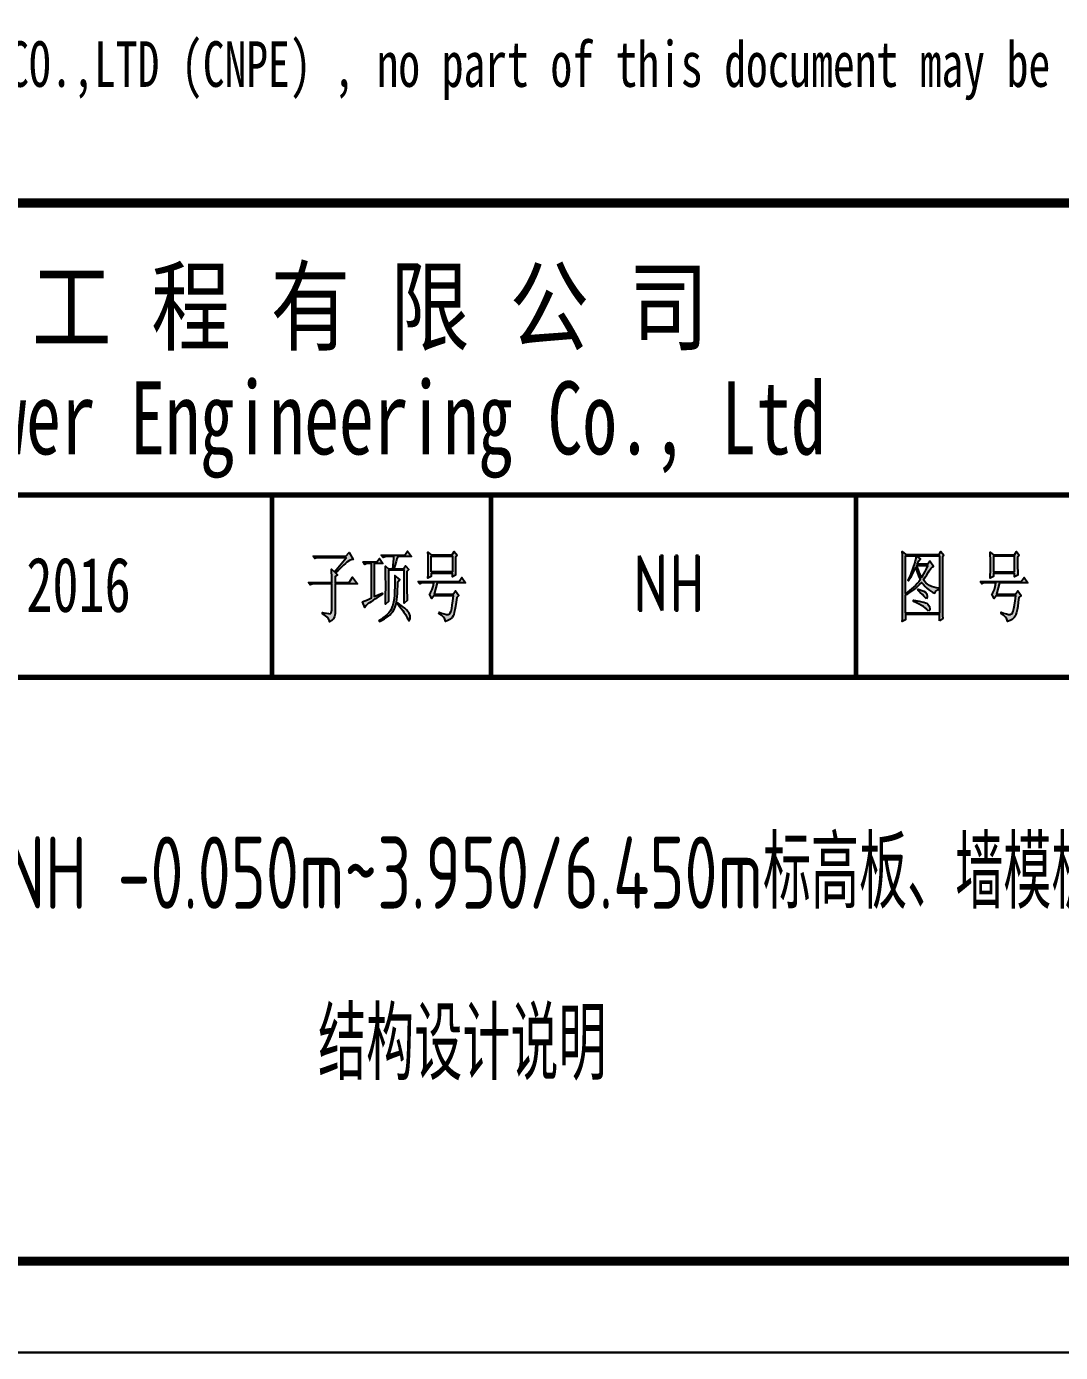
# Model space of a CAD drawing. Extents: x -383207 to 558143, y -95136 to 11777.
# Drawn here: x -377929 to -375097, y -63131 to -59498 of the extents above; entities that cross this region are included whole.
import ezdxf

# ---------------------------------------------------------------- set-up
doc = ezdxf.new("R2010")
doc.units = 0
doc.linetypes.add('CONTINOUS', pattern=[0])
doc.layers.get('0').update_dxf_attribs({"linetype": 'CONTINUOUS'})
for name, color, linetype in [('1', 7, 'CONTINUOUS'), ('TEXT', 4, 'CONTINUOUS'), ('TK', 4, 'CONTINUOUS'), ('图框', 4, 'CONTINOUS')]:
    doc.layers.add(name, color=color, linetype=linetype)
doc.styles.add('romand', font='romand.shx', dxfattribs={"width": 0.7, "height": 200, "bigfont": 'OCHINESE.shx'})
doc.styles.add('TSSD_Dimension', font='Tssdeng.shx', dxfattribs={"width": 0.7, "bigfont": 'tssdchn.shx'})
doc.styles.add('宋体', font='', dxfattribs={"width": 0.7})
doc.styles.get('宋体').set_extended_font_data('SimSun')

msp = doc.modelspace()

# ---------------------------------------------------------------- hatches: boundary and pattern name
at = {"layer": '1'}
h = msp.add_hatch(color=2, dxfattribs=at)
h.paths.add_polyline_path([(-377084.4, -61107), (-377084.4, -61024.9), (-377023.2, -61024.9), (-377036.7, -61006.6), (-377046, -61020.9), (-377084.4, -61020.9), (-377084.4, -61005), (-377078, -61000), (-377083.2, -60995), (-377077, -60988.9), (-377071.3, -60983.4), (-377065.9, -60978.2), (-377060.9, -60973.7), (-377056.1, -60969.6), (-377051.9, -60965.9), (-377044.5, -60960.9), (-377038.6, -60958.5), (-377034.3, -60958.3), (-377046, -60939.1), (-377054.3, -60949.3), (-377143.9, -60949.3), (-377139.2, -60955.9), (-377133.5, -60954), (-377127.5, -60953.3), (-377053.5, -60953.3), (-377085.6, -60992.4), (-377093.9, -60985.1), (-377093.1, -61011.4), (-377093.1, -61020.9), (-377157.4, -61020.9), (-377152.7, -61027.5), (-377146.7, -61025.6), (-377141.1, -61024.9), (-377093.1, -61024.9), (-377093.1, -61095.8), (-377094.6, -61104.6), (-377097.9, -61106.7), (-377101.9, -61106.2), (-377107.6, -61105.5), (-377115.2, -61104.1), (-377118.8, -61103.4), (-377118.8, -61107.4), (-377111.4, -61111.5), (-377105.7, -61116), (-377101.9, -61121.2), (-377099.8, -61126.6), (-377099.5, -61129.3), (-377093.1, -61125.5), (-377088.4, -61120.5), (-377085.6, -61114.3)])
h.paths.add_polyline_path([(-376938, -60987.4), (-376895.1, -60987.4), (-376895.1, -61077.6), (-376886.8, -61070.9), (-376887.1, -61061.7), (-376887.5, -61044.1), (-376887.5, -60990.8), (-376882.1, -60985.8), (-376891.6, -60975.1), (-376896.8, -60983.4), (-376923.1, -60983.4), (-376919.8, -60972.5), (-376916.9, -60963.5), (-376914.6, -60956.1), (-376912.7, -60950.4), (-376912.4, -60950), (-376875.2, -60950), (-376885.6, -60935.7), (-376893.2, -60945.9), (-376957.5, -60945.9), (-376952.7, -60952.6), (-376946.8, -60950.7), (-376941.1, -60950), (-376923.1, -60950), (-376923.6, -60956.1), (-376924.3, -60964.2), (-376925.5, -60974.2), (-376926.4, -60983.4), (-376937.6, -60983.4), (-376946.3, -60976.8), (-376946.1, -60985.1), (-376945.9, -60993.6), (-376945.9, -61011.4), (-376945.6, -61020.6), (-376945.6, -61039.8), (-376945.9, -61049.6), (-376945.9, -61058.6), (-376946.1, -61067.1), (-376946.1, -61075.2), (-376946.3, -61080.9), (-376938, -61073.3)])
h.paths.add_polyline_path([(-376965.8, -61060.7), (-376957, -61055), (-376954.4, -61053.4), (-376955.6, -61050), (-376976.7, -61060), (-376976.7, -60969.2), (-376953.2, -60969.2), (-376962.7, -60955.9), (-376969.6, -60964.9), (-377007.5, -60964.9), (-377002.8, -60971.5), (-376997.1, -60969.6), (-376991.2, -60969.2), (-376984.3, -60969.2), (-376984.3, -61063.3), (-376993.3, -61067.6), (-377000.2, -61070.7), (-377005.4, -61072.8), (-377008.7, -61074), (-377009.2, -61074.2), (-377002.3, -61089.9), (-376999.2, -61084.7), (-376995.2, -61080.9), (-376993.1, -61079.2), (-376989.7, -61076.8), (-376985.5, -61073.8), (-376980, -61070), (-376973.4, -61065.7)])
h.paths.add_polyline_path([(-376916.5, -61079.9), (-376915.5, -61074.7), (-376914.6, -61068.1), (-376913.9, -61060.5), (-376913.1, -61051.5), (-376912.9, -61041.5), (-376912.7, -61030.6), (-376912.4, -61019.2), (-376907.2, -61013.3), (-376920.7, -61002.4), (-376920.5, -61011.9), (-376920.5, -61029.9), (-376921, -61047.4), (-376921.2, -61055.7), (-376922.2, -61065.9), (-376923.8, -61074.9), (-376925.7, -61083), (-376928.3, -61090.1), (-376930.5, -61095.1), (-376933.5, -61099.6), (-376937.1, -61104.1), (-376941.6, -61108.9), (-376947.1, -61113.6), (-376953.2, -61118.3), (-376960.1, -61123.1), (-376964.4, -61125.9), (-376962.7, -61128.3), (-376955.4, -61124.5), (-376949, -61120.7), (-376943.3, -61116.9), (-376938, -61113.4), (-376933.5, -61109.6), (-376931.2, -61107.4), (-376926.4, -61102), (-376922.6, -61095.6), (-376919.3, -61088.2)])
h.paths.add_polyline_path([(-376893.2, -61092), (-376899.2, -61087), (-376906.5, -61081.1), (-376912, -61076.6), (-376913.1, -61079.2), (-376907.5, -61086.6), (-376902.5, -61093), (-376898.4, -61098.4), (-376895.6, -61102.5), (-376891.3, -61109.3), (-376887.5, -61116.2), (-376885.2, -61120.7), (-376881.4, -61125.9), (-376878.8, -61121), (-376878.5, -61112.4), (-376881.1, -61105.1), (-376882.1, -61103.4), (-376884.7, -61100.3), (-376888.2, -61096.5)])
h.paths.add_polyline_path([(-376754.5, -60980.8), (-376754.5, -60952.6), (-376750, -60946.6), (-376758, -60936.7), (-376763.3, -60945), (-376820.9, -60945), (-376829.7, -60938.3), (-376829.4, -60946.9), (-376829.2, -60955.7), (-376829.2, -60991.7), (-376829.4, -61000.5), (-376829.7, -61008.8), (-376829.7, -61009.3), (-376820.9, -61005), (-376820.9, -60996.7), (-376762.8, -60996.7), (-376762.8, -61005.9), (-376754, -61000.7), (-376754.2, -60996), (-376754.2, -60989.3)])
h.paths.add_polyline_path([(-376820.9, -60949.3), (-376762.8, -60949.3), (-376762.8, -60992.4), (-376820.9, -60992.4)], flags=16)
h.paths.add_polyline_path([(-376804.1, -61022.5), (-376726.5, -61022.5), (-376737.2, -61007.6), (-376744.5, -61018.3), (-376857.2, -61018.3), (-376852.4, -61024.9), (-376847.2, -61022.5), (-376814, -61022.5), (-376815.9, -61032), (-376817.8, -61040.1), (-376818.8, -61042.5), (-376822.6, -61049.8), (-376825.6, -61053.4), (-376818.8, -61065), (-376813.3, -61057.4), (-376759.7, -61057.4), (-376761.4, -61071.4), (-376763, -61083), (-376764.7, -61092.3), (-376766.6, -61099.6), (-376768.5, -61104.4), (-376770.4, -61107.2), (-376770.9, -61107.4), (-376774.4, -61108.6), (-376779.4, -61108.6), (-376785.3, -61107.4), (-376792.9, -61105.1), (-376799.3, -61102.5), (-376800, -61105.8), (-376792.9, -61110.8), (-376787.5, -61116), (-376783.9, -61121.4), (-376782, -61127.1), (-376782, -61128.3), (-376774.9, -61125.5), (-376769.7, -61122.6), (-376768.5, -61121.7), (-376763.7, -61117.2), (-376760.4, -61112.4), (-376759, -61109.1), (-376757.6, -61103.6), (-376755.9, -61096.3), (-376754.2, -61086.6), (-376752.6, -61074.9), (-376750.9, -61062.4), (-376745.2, -61056.7), (-376754, -61044.1), (-376760.4, -61053.4), (-376812.4, -61053.4)])
h = msp.add_hatch(color=2, dxfattribs=at)
h.paths.add_polyline_path([(-375420.2, -61093.7), (-375420.2, -60951.6), (-375416.7, -60946.6), (-375424.7, -60936.7), (-375429.5, -60944.3), (-375521, -60944.3), (-375530.3, -60936.7), (-375530, -60946.2), (-375529.8, -60955.2), (-375529.8, -61112.2), (-375530, -61121), (-375530.3, -61128.3), (-375521.5, -61123.3), (-375521.5, -61109.1), (-375428.3, -61109.1), (-375428.3, -61126.6), (-375419.5, -61120), (-375420, -61111.7), (-375420, -61102.9)])
h.paths.add_polyline_path([(-375521.5, -61055), (-375515.6, -61051.9), (-375509.9, -61048.6), (-375504.2, -61045.1), (-375498.7, -61041), (-375493.5, -61036.8), (-375488.3, -61032), (-375483.1, -61027), (-375478.1, -61021.8), (-375477.4, -61020.9), (-375472.7, -61026.8), (-375467.9, -61032.3), (-375462.9, -61037.2), (-375457.7, -61041.5), (-375452.3, -61045.3), (-375446.3, -61048.4), (-375441.1, -61050.8), (-375438.5, -61045.1), (-375433, -61041), (-375430.7, -61040.1), (-375430.7, -61036.8), (-375437.8, -61035.8), (-375444.2, -61034.4), (-375450.4, -61032.3), (-375456.1, -61029.4), (-375461.3, -61026.1), (-375466, -61021.8), (-375470.5, -61017.1), (-375472.7, -61014.2), (-375467.7, -61006.6), (-375463.4, -60999.8), (-375459.6, -60993.6), (-375457, -60989.1), (-375452.3, -60982.7), (-375447.3, -60978.4), (-375445.1, -60977.5), (-375455.1, -60962.5), (-375460.3, -60970.8), (-375489.5, -60970.8), (-375486.2, -60963.5), (-375485, -60961.6), (-375480.2, -60956.6), (-375491.4, -60948.3), (-375428.3, -60948.3), (-375428.3, -61105.1), (-375521.5, -61105.1)], flags=16)
h.paths.add_polyline_path([(-375499.5, -61073.3), (-375499.5, -61070), (-375483.8, -61072.3), (-375477.2, -61073.8), (-375471.7, -61075.2), (-375467, -61076.6), (-375463.4, -61078.3), (-375460.1, -61080.9), (-375456.1, -61086.8), (-375455.1, -61094.2), (-375455.6, -61097), (-375458.2, -61099.6), (-375463.4, -61095.1), (-375464.4, -61093.7), (-375467.7, -61090.6), (-375472.2, -61087.3), (-375477.6, -61084), (-375483.8, -61080.4), (-375491.2, -61076.8)], flags=0)
h.paths.add_polyline_path([(-375521.5, -61051.7), (-375521.5, -60948.3), (-375492.6, -60948.3), (-375493.3, -60954.5), (-375495.2, -60962.5), (-375498, -60972.3), (-375499.5, -60976.8), (-375502.1, -60984.6), (-375505.1, -60992.4), (-375508.2, -61000), (-375511.5, -61007.6), (-375515.1, -61014.9), (-375513.4, -61016.6), (-375509.4, -61010.4), (-375505.4, -61003.8), (-375501.6, -60996.9), (-375497.8, -60989.6), (-375494.5, -60982), (-375493.5, -60980.1), (-375491.6, -60987.7), (-375489, -60995.5), (-375485.9, -61003.3), (-375482.6, -61011.4), (-375481.4, -61014.2), (-375485.2, -61019.2), (-375489.5, -61024.2), (-375494.2, -61029.2), (-375499.2, -61034.2), (-375504.7, -61038.9), (-375510.4, -61043.4), (-375516.5, -61048.1)], flags=16)
h.paths.add_polyline_path([(-375487.8, -61042.5), (-375487.1, -61039.1), (-375483.8, -61040.1), (-375476.7, -61042.7), (-375471, -61045.1), (-375466.7, -61047.4), (-375462.7, -61052.7), (-375462.2, -61060.7), (-375464.1, -61066.2), (-375467.9, -61062.4), (-375471, -61058.6), (-375475.3, -61053.8), (-375481, -61048.6)], flags=0)
h.paths.add_polyline_path([(-375477.4, -61007.6), (-375480.5, -61002.1), (-375483.8, -60995.5), (-375486.9, -60987.7), (-375490.2, -60978.4), (-375491.4, -60975.1), (-375460.3, -60975.1), (-375463.9, -60983.4), (-375467.7, -60991), (-375471.2, -60997.9), (-375475, -61004.3)], flags=16)
h.paths.add_polyline_path([(-375214.4, -60980.8), (-375214.4, -60952.6), (-375209.9, -60946.6), (-375217.9, -60936.7), (-375223.2, -60945), (-375280.8, -60945), (-375289.6, -60938.3), (-375289.3, -60946.9), (-375289.1, -60955.7), (-375289.1, -60991.7), (-375289.3, -61000.5), (-375289.6, -61008.8), (-375289.6, -61009.3), (-375280.8, -61005), (-375280.8, -60996.7), (-375222.7, -60996.7), (-375222.7, -61005.9), (-375213.9, -61000.7), (-375214.2, -60996), (-375214.2, -60989.3)])
h.paths.add_polyline_path([(-375280.8, -60949.3), (-375222.7, -60949.3), (-375222.7, -60992.4), (-375280.8, -60992.4)], flags=16)
h.paths.add_polyline_path([(-375264, -61022.5), (-375186.4, -61022.5), (-375196.8, -61007.6), (-375204.4, -61018.3), (-375317.1, -61018.3), (-375312.3, -61024.9), (-375307.1, -61022.5), (-375273.9, -61022.5), (-375275.8, -61032), (-375277.7, -61040.1), (-375278.7, -61042.5), (-375282.5, -61049.8), (-375285.5, -61053.4), (-375278.7, -61065), (-375273.2, -61057.4), (-375219.6, -61057.4), (-375221.3, -61071.4), (-375222.9, -61083), (-375224.6, -61092.3), (-375226.5, -61099.6), (-375228.4, -61104.4), (-375230.3, -61107.3), (-375234.3, -61108.6), (-375239.3, -61108.6), (-375245.2, -61107.4), (-375252.8, -61105.1), (-375259.2, -61102.5), (-375259.9, -61105.8), (-375252.8, -61110.8), (-375247.4, -61116), (-375243.8, -61121.4), (-375241.9, -61127.1), (-375241.9, -61128.3), (-375234.8, -61125.5), (-375229.6, -61122.6), (-375228.4, -61121.7), (-375223.6, -61117.2), (-375220.3, -61112.4), (-375218.9, -61109.1), (-375217.5, -61103.6), (-375215.8, -61096.3), (-375214.2, -61086.6), (-375212.5, -61074.9), (-375210.8, -61062.4), (-375205.1, -61056.7), (-375213.9, -61044.1), (-375220.3, -61053.4), (-375272, -61053.4)])

# ---------------------------------------------------------------- linework, layer by layer
at = {"ltscale": 5}
msp.add_line((-383207.1, -63131.2), (-372707.1, -63131.2), dxfattribs=at)
at = {"layer": '1', "color": 2}
msp.add_line((-372957.1, -62881.2), (-381957.1, -62881.2), dxfattribs=at)
msp.add_line((-372957.1, -62881.2), (-381957.1, -62881.2), dxfattribs=at)
at = {"layer": '1', "color": 2, "const_width": 25}
for points in [[(-381957.1, -62881.2), (-372957.1, -62881.2), (-372957.1, -56293.1), (-381957.1, -56293.1)], [(-381957.1, -59981.2), (-372957.1, -59981.2), (-372957.1, -62881.2), (-381957.1, -62881.2)]]:
    msp.add_lwpolyline(points, close=True, dxfattribs=at)
at = {"layer": '1', "color": 2}
for points, const_width in [([(-381957.1, -60781.2), (-372957.1, -60781.2)], 15), ([(-377257.1, -60781.2), (-377257.1, -61281.2)], 12.5), ([(-376657.1, -60781.2), (-376657.1, -61281.2)], 12.5), ([(-375657.1, -60781.2), (-375657.1, -61281.2)], 12.5), ([(-378857.1, -61281.2), (-372957.1, -61281.2)], 15)]:
    msp.add_lwpolyline(points, dxfattribs=dict(at, const_width=const_width))
for points in [[(-377051.9, -60965.9), (-377056.1, -60969.6), (-377060.9, -60973.7), (-377065.9, -60978.2), (-377071.3, -60983.4), (-377077, -60988.9), (-377083.2, -60995), (-377078, -61000), (-377084.4, -61005), (-377084.4, -61020.9), (-377046, -61020.9), (-377036.7, -61006.6), (-377023.2, -61024.9), (-377084.4, -61024.9), (-377084.4, -61107), (-377085.6, -61114.3), (-377088.4, -61120.5), (-377093.1, -61125.5), (-377099.5, -61129.3), (-377099.8, -61126.6), (-377101.9, -61121.2), (-377105.7, -61116), (-377111.4, -61111.5), (-377118.8, -61107.4), (-377118.8, -61103.4), (-377115.2, -61104.1), (-377107.6, -61105.5), (-377101.9, -61106.2), (-377097.9, -61106.7), (-377094.6, -61104.6), (-377093.1, -61095.8), (-377093.1, -61024.9), (-377141.1, -61024.9), (-377146.7, -61025.6), (-377152.7, -61027.5), (-377157.4, -61020.9), (-377093.1, -61020.9), (-377093.1, -61011.4), (-377093.9, -60985.1), (-377085.6, -60992.4), (-377053.5, -60953.3), (-377127.5, -60953.3), (-377133.5, -60954), (-377139.2, -60955.9), (-377143.9, -60949.3), (-377054.3, -60949.3), (-377046, -60939.1), (-377034.3, -60958.3), (-377038.6, -60958.5), (-377044.5, -60960.9)], [(-376995.2, -61080.9), (-376999.2, -61084.7), (-377002.3, -61089.9), (-377009.2, -61074.2), (-377008.7, -61074), (-377005.4, -61072.8), (-377000.2, -61070.7), (-376993.3, -61067.6), (-376984.3, -61063.3), (-376984.3, -60969.2), (-376991.2, -60969.2), (-376997.1, -60969.6), (-377002.8, -60971.5), (-377007.5, -60964.9), (-376969.6, -60964.9), (-376962.7, -60955.9), (-376953.2, -60969.2), (-376976.7, -60969.2), (-376976.7, -61060), (-376955.6, -61050), (-376954.4, -61053.4), (-376957, -61055), (-376965.8, -61060.7), (-376973.4, -61065.7), (-376980, -61070), (-376985.5, -61073.8), (-376989.7, -61076.8), (-376993.1, -61079.2)], [(-376946.1, -61067.1), (-376945.9, -61058.6), (-376945.9, -61049.6), (-376945.6, -61039.8), (-376945.6, -61020.6), (-376945.9, -61011.4), (-376945.9, -60993.6), (-376946.1, -60985.1), (-376946.3, -60976.8), (-376937.6, -60983.4), (-376926.4, -60983.4), (-376925.5, -60974.2), (-376924.3, -60964.2), (-376923.6, -60956.1), (-376923.1, -60950), (-376941.1, -60950), (-376946.8, -60950.7), (-376952.7, -60952.6), (-376957.5, -60945.9), (-376893.2, -60945.9), (-376885.6, -60935.7), (-376875.2, -60950), (-376912.4, -60950), (-376912.7, -60950.4), (-376914.6, -60956.1), (-376916.9, -60963.5), (-376919.8, -60972.5), (-376923.1, -60983.4), (-376896.8, -60983.4), (-376891.6, -60975.1), (-376882.1, -60985.8), (-376887.5, -60990.8), (-376887.5, -61044.1), (-376887.1, -61061.7), (-376886.8, -61070.9), (-376895.1, -61077.6), (-376895.1, -60987.4), (-376938, -60987.4), (-376938, -61073.3), (-376946.3, -61080.9), (-376946.1, -61075.2)], [(-376763.3, -60945), (-376758, -60936.7), (-376750, -60946.6), (-376754.5, -60952.6), (-376754.5, -60980.8), (-376754.2, -60989.3), (-376754.2, -60996), (-376754, -61000.7), (-376762.8, -61005.9), (-376762.8, -60996.7), (-376820.9, -60996.7), (-376820.9, -61005), (-376829.7, -61009.3), (-376829.7, -61008.8), (-376829.4, -61000.5), (-376829.2, -60991.7), (-376829.2, -60955.7), (-376829.4, -60946.9), (-376829.7, -60938.3), (-376820.9, -60945)], [(-376820.9, -60992.4), (-376820.9, -60949.3), (-376762.8, -60949.3), (-376762.8, -60992.4)], [(-375428.3, -61126.6), (-375428.3, -61109.1), (-375521.5, -61109.1), (-375521.5, -61123.3), (-375530.3, -61128.3), (-375530, -61121), (-375529.8, -61112.2), (-375529.8, -60955.2), (-375530, -60946.2), (-375530.3, -60936.7), (-375521, -60944.3), (-375429.5, -60944.3), (-375424.7, -60936.7), (-375416.7, -60946.6), (-375420.2, -60951.6), (-375420.2, -61093.7), (-375420, -61102.9), (-375420, -61111.7), (-375419.5, -61120)], [(-375457.7, -61041.5), (-375452.3, -61045.3), (-375446.3, -61048.4), (-375441.1, -61050.8), (-375438.5, -61045.1), (-375433, -61041), (-375430.7, -61040.1), (-375430.7, -61036.8), (-375437.8, -61035.8), (-375444.2, -61034.4), (-375450.4, -61032.3), (-375456.1, -61029.4), (-375461.3, -61026.1), (-375466, -61021.8), (-375470.5, -61017.1), (-375472.7, -61014.2), (-375467.7, -61006.6), (-375463.4, -60999.8), (-375459.6, -60993.6), (-375457, -60989.1), (-375452.3, -60982.7), (-375447.3, -60978.4), (-375445.1, -60977.5), (-375455.1, -60962.5), (-375460.3, -60970.8), (-375489.5, -60970.8), (-375486.2, -60963.5), (-375485, -60961.6), (-375480.2, -60956.6), (-375491.4, -60948.3), (-375428.3, -60948.3), (-375428.3, -61105.1), (-375521.5, -61105.1), (-375521.5, -61055), (-375515.6, -61051.9), (-375509.9, -61048.6), (-375504.2, -61045.1), (-375498.7, -61041), (-375493.5, -61036.8), (-375488.3, -61032), (-375483.1, -61027), (-375478.1, -61021.8), (-375477.4, -61020.9), (-375472.7, -61026.8), (-375467.9, -61032.3), (-375462.9, -61037.2)], [(-375491.6, -60987.7), (-375489, -60995.5), (-375485.9, -61003.3), (-375482.6, -61011.4), (-375481.4, -61014.2), (-375485.2, -61019.2), (-375489.5, -61024.2), (-375494.2, -61029.2), (-375499.2, -61034.2), (-375504.7, -61038.9), (-375510.4, -61043.4), (-375516.5, -61048.1), (-375521.5, -61051.7), (-375521.5, -60948.3), (-375492.6, -60948.3), (-375493.3, -60954.5), (-375495.2, -60962.5), (-375498, -60972.3), (-375499.5, -60976.8), (-375502.1, -60984.6), (-375505.1, -60992.4), (-375508.2, -61000), (-375511.5, -61007.6), (-375515.1, -61014.9), (-375513.4, -61016.6), (-375509.4, -61010.4), (-375505.4, -61003.8), (-375501.6, -60996.9), (-375497.8, -60989.6), (-375494.5, -60982), (-375493.5, -60980.1)], [(-375223.2, -60945), (-375217.9, -60936.7), (-375209.9, -60946.6), (-375214.4, -60952.6), (-375214.4, -60980.8), (-375214.2, -60989.3), (-375214.2, -60996), (-375213.9, -61000.7), (-375222.7, -61005.9), (-375222.7, -60996.7), (-375280.8, -60996.7), (-375280.8, -61005), (-375289.6, -61009.3), (-375289.6, -61008.8), (-375289.3, -61000.5), (-375289.1, -60991.7), (-375289.1, -60955.7), (-375289.3, -60946.9), (-375289.6, -60938.3), (-375280.8, -60945)], [(-375222.7, -60992.4), (-375222.7, -60949.3), (-375280.8, -60949.3), (-375280.8, -60992.4)], [(-376931.2, -61107.4), (-376926.4, -61102), (-376922.6, -61095.6), (-376919.3, -61088.2), (-376916.5, -61079.9), (-376915.5, -61074.7), (-376914.6, -61068.1), (-376913.9, -61060.5), (-376913.1, -61051.5), (-376912.9, -61041.5), (-376912.7, -61030.6), (-376912.4, -61019.2), (-376907.2, -61013.3), (-376920.7, -61002.4), (-376920.5, -61011.9), (-376920.5, -61029.9), (-376921, -61047.4), (-376921.2, -61055.7), (-376922.2, -61065.9), (-376923.8, -61074.9), (-376925.7, -61083), (-376928.3, -61090.1), (-376930.5, -61095.1), (-376933.5, -61099.6), (-376937.1, -61104.1), (-376941.6, -61108.9), (-376947.1, -61113.6), (-376953.2, -61118.3), (-376960.1, -61123.1), (-376964.4, -61125.9), (-376962.7, -61128.3), (-376955.4, -61124.5), (-376949, -61120.7), (-376943.3, -61116.9), (-376938, -61113.4), (-376933.5, -61109.6)], [(-376857.2, -61018.3), (-376744.5, -61018.3), (-376737.2, -61007.6), (-376726.5, -61022.5), (-376804.1, -61022.5), (-376812.4, -61053.4), (-376760.4, -61053.4), (-376754, -61044.1), (-376745.2, -61056.7), (-376750.9, -61062.4), (-376752.6, -61074.9), (-376754.2, -61086.6), (-376755.9, -61096.3), (-376757.6, -61103.6), (-376759, -61109.1), (-376760.4, -61112.4), (-376763.7, -61117.2), (-376768.5, -61121.7), (-376769.7, -61122.6), (-376774.9, -61125.5), (-376782, -61128.3), (-376782, -61127.1), (-376783.9, -61121.4), (-376787.5, -61116), (-376792.9, -61110.8), (-376800, -61105.8), (-376799.3, -61102.5), (-376792.9, -61105.1), (-376785.3, -61107.4), (-376779.4, -61108.6), (-376774.4, -61108.6), (-376770.9, -61107.4), (-376770.4, -61107.2), (-376768.5, -61104.4), (-376766.6, -61099.6), (-376764.7, -61092.3), (-376763, -61083), (-376761.4, -61071.4), (-376759.7, -61057.4), (-376813.3, -61057.4), (-376818.8, -61065), (-376825.6, -61053.4), (-376822.6, -61049.8), (-376818.8, -61042.5), (-376817.8, -61040.1), (-376815.9, -61032), (-376814, -61022.5), (-376847.2, -61022.5), (-376852.4, -61024.9)], [(-375475, -61004.3), (-375471.2, -60997.9), (-375467.7, -60991), (-375463.9, -60983.4), (-375460.3, -60975.1), (-375491.4, -60975.1), (-375490.2, -60978.4), (-375486.9, -60987.7), (-375483.8, -60995.5), (-375480.5, -61002.1), (-375477.4, -61007.6)], [(-375317.1, -61018.3), (-375204.4, -61018.3), (-375196.8, -61007.6), (-375186.4, -61022.5), (-375264, -61022.5), (-375272, -61053.4), (-375220.3, -61053.4), (-375213.9, -61044.1), (-375205.1, -61056.7), (-375210.8, -61062.4), (-375212.5, -61074.9), (-375214.2, -61086.6), (-375215.8, -61096.3), (-375217.5, -61103.6), (-375218.9, -61109.1), (-375220.3, -61112.4), (-375223.6, -61117.2), (-375228.4, -61121.7), (-375229.6, -61122.6), (-375234.8, -61125.5), (-375241.9, -61128.3), (-375241.9, -61127.1), (-375243.8, -61121.4), (-375247.4, -61116), (-375252.8, -61110.8), (-375259.9, -61105.8), (-375259.2, -61102.5), (-375252.8, -61105.1), (-375245.2, -61107.4), (-375239.3, -61108.6), (-375234.3, -61108.6), (-375230.8, -61107.4), (-375230.3, -61107.2), (-375228.4, -61104.4), (-375226.5, -61099.6), (-375224.6, -61092.3), (-375222.9, -61083), (-375221.3, -61071.4), (-375219.6, -61057.4), (-375273.2, -61057.4), (-375278.7, -61065), (-375285.5, -61053.4), (-375282.5, -61049.8), (-375278.7, -61042.5), (-375277.7, -61040.1), (-375275.8, -61032), (-375273.9, -61022.5), (-375307.1, -61022.5), (-375312.3, -61024.9)], [(-375464.1, -61066.2), (-375467.9, -61062.4), (-375471, -61058.6), (-375475.3, -61053.8), (-375481, -61048.6), (-375487.8, -61042.5), (-375487.1, -61039.1), (-375483.8, -61040.1), (-375476.7, -61042.7), (-375471, -61045.1), (-375466.7, -61047.4), (-375462.7, -61052.7), (-375462.2, -61060.7)], [(-376902.5, -61093), (-376898.4, -61098.4), (-376895.6, -61102.5), (-376891.3, -61109.3), (-376887.5, -61116.2), (-376885.2, -61120.7), (-376881.4, -61125.9), (-376878.8, -61121), (-376878.8, -61120.7), (-376878.5, -61112.4), (-376881.1, -61105.1), (-376882.1, -61103.4), (-376884.7, -61100.3), (-376888.2, -61096.5), (-376893.2, -61092), (-376899.2, -61087), (-376906.5, -61081.1), (-376912, -61076.6), (-376913.1, -61079.2), (-376907.5, -61086.6)], [(-375458.2, -61099.6), (-375463.4, -61095.1), (-375464.4, -61093.7), (-375467.7, -61090.6), (-375472.2, -61087.3), (-375477.6, -61084), (-375483.8, -61080.4), (-375491.2, -61076.8), (-375499.5, -61073.3), (-375499.5, -61070), (-375483.8, -61072.3), (-375477.2, -61073.8), (-375471.7, -61075.2), (-375467, -61076.6), (-375463.4, -61078.3), (-375460.1, -61080.9), (-375456.1, -61086.8), (-375455.1, -61094.2), (-375455.6, -61097)]]:
    msp.add_lwpolyline(points, close=True, dxfattribs=at)
at = {"layer": 'TEXT', "const_width": 25}
msp.add_lwpolyline([(-381957.1, -48531.2), (-381957.1, -62881.2), (-372957.1, -62881.2), (-372957.1, -48531.2), (-381957.1, -48531.2)], dxfattribs=at)
at = {"layer": 'TK'}
msp.add_lwpolyline([(-383207.1, -48281.2), (-372707.1, -48281.2), (-372707.1, -63131.2), (-383207.1, -63131.2)], close=True, dxfattribs=at)
at = {"layer": '图框', "color": 2}
msp.add_line((-372957.1, -62881.2), (-381957.1, -62881.2), dxfattribs=at)

# ---------------------------------------------------------------- texts
at = {"color": 2, "linetype": 'Continuous', "insert": (-377787, -61028.1), "char_height": 150, "attachment_point": 5, "style": '宋体'}
msp.add_mtext_dynamic_manual_height_columns('2016', width=865.439, gutter_width=50, heights=[0], dxfattribs=at)
at = {"layer": '1', "color": 2, "ltscale": 0.8, "style": '宋体', "width": 0.7}
msp.add_text('This document is the property of China Nuclear Power Engineering CO.,LTD (CNPE) , no part of this document may be', height=125, dxfattribs=at).set_placement((-381851.3, -59663))
at = {"layer": '1', "color": 2, "style": '宋体'}
for s, width, p in [('中 国 核 电 工 程 有 限 公 司', 0.8, (-379223.3, -60364.8)), ('China Nuclear Power Engineering Co., Ltd', 0.7, (-379549.7, -60670))]:
    msp.add_text(s, height=200, dxfattribs=dict(at, width=width)).set_placement(p)
at = {"layer": 'TEXT', "color": 1, "style": 'TSSD_Dimension', "width": 0.7}
for s, p in [('核辅助厂房 1NH -0.050m~3.950/6.450m标高板、墙模板图', (-378800.9, -61915.3)), ('结构设计说明', (-377130.7, -62384.6))]:
    msp.add_text(s, height=198, dxfattribs=at).set_placement(p)
at = {"layer": 'TK', "color": 2, "style": 'romand', "width": 0.7}
msp.add_text('NH', height=150, dxfattribs=at).set_placement((-376268.9, -61098))

doc.saveas('drawing.dxf')
